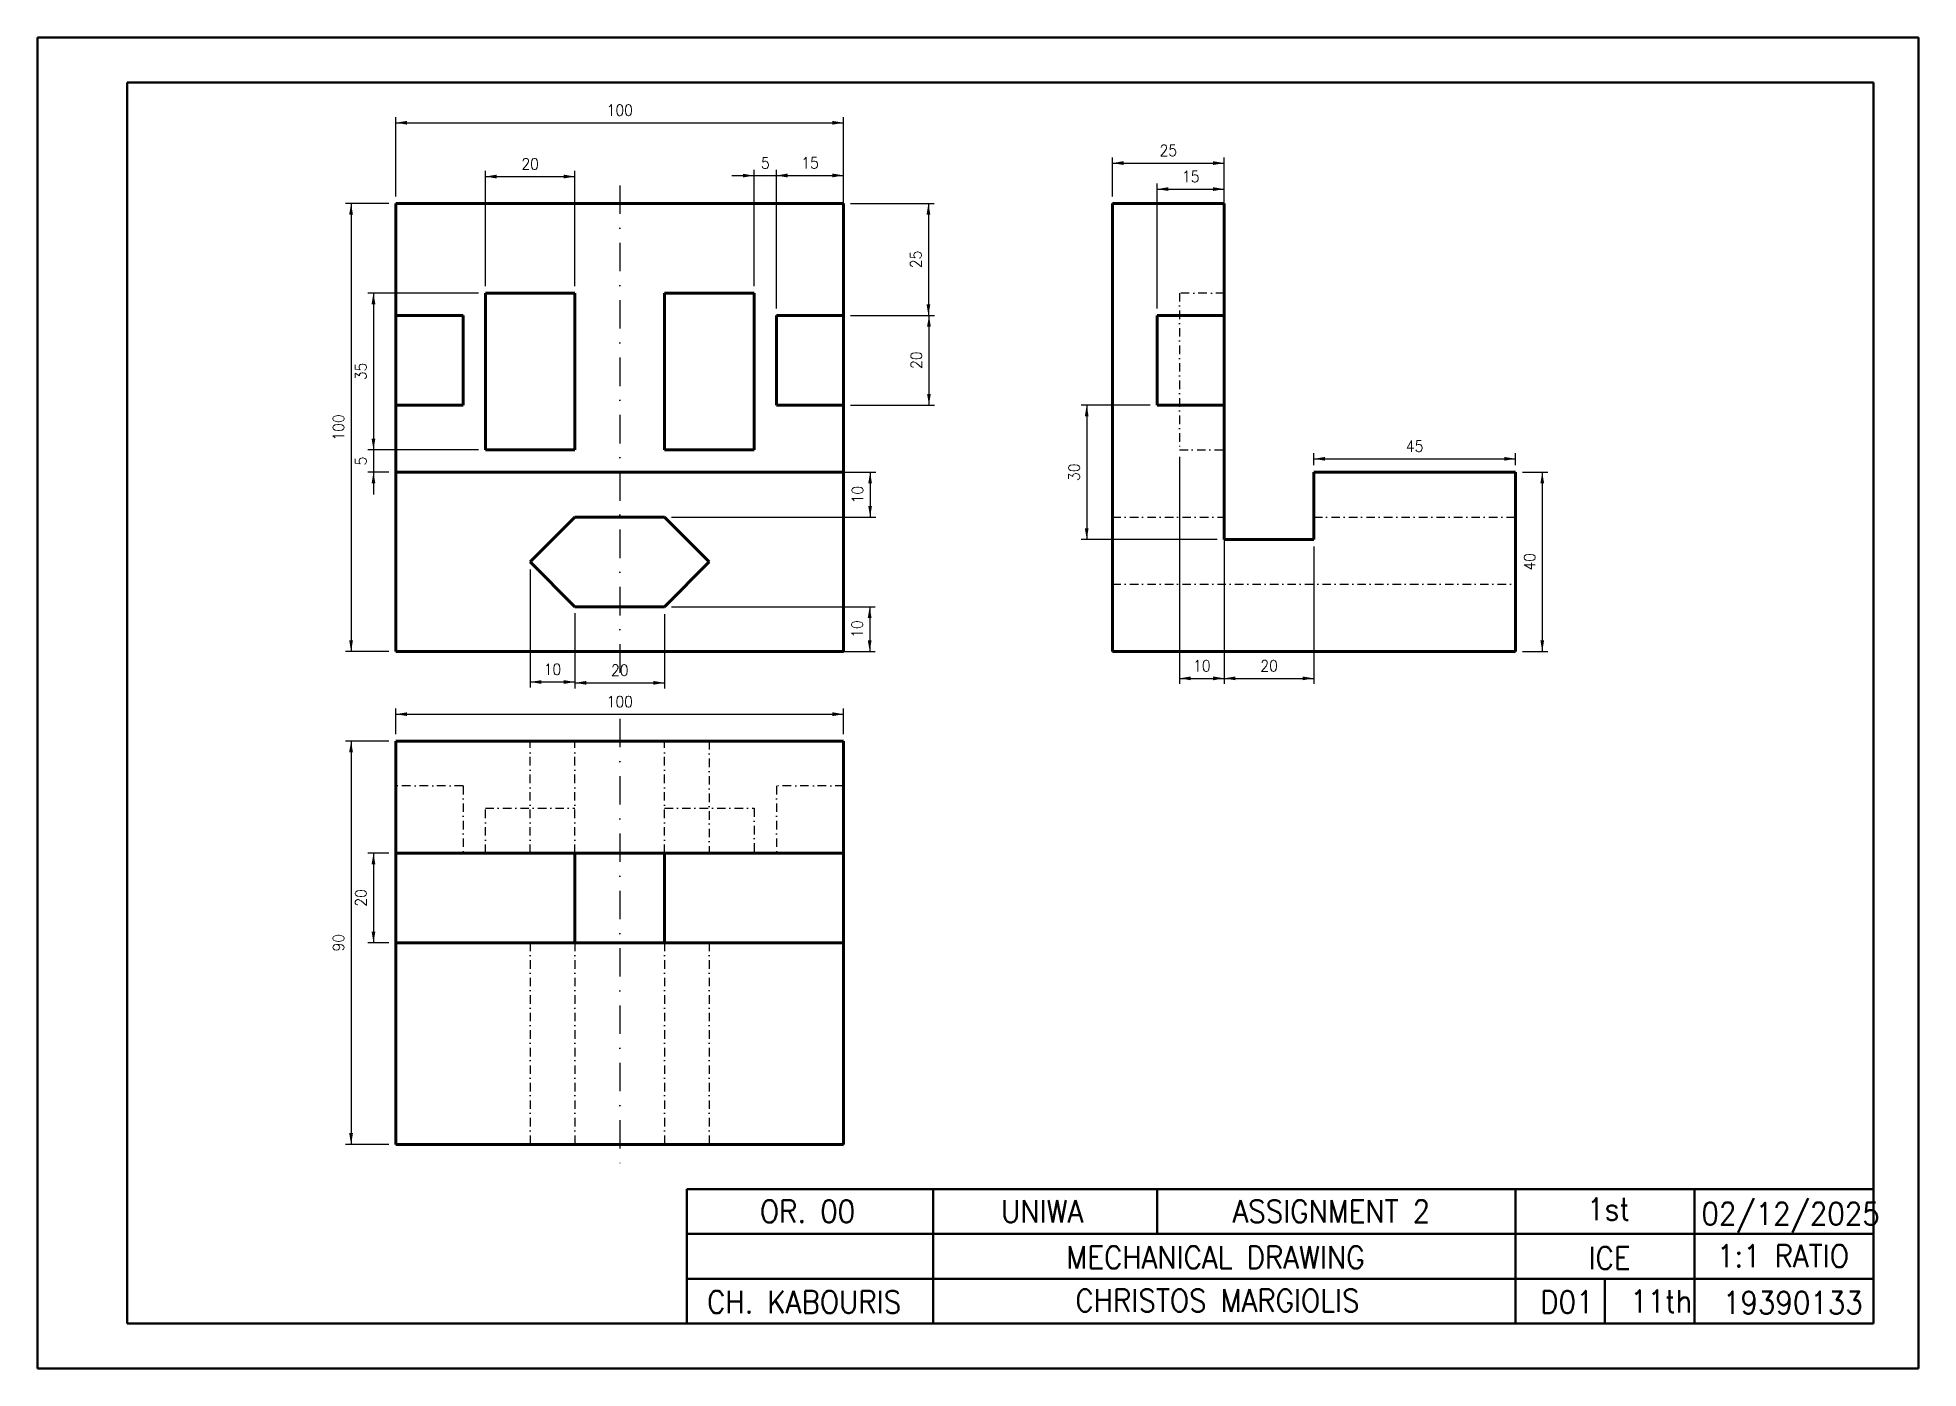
# Model space of a CAD drawing. Header units: millimetres. Extents: x -20 to 400, y -10 to 287.
import ezdxf

# ---------------------------------------------------------------- set-up
doc = ezdxf.new("R2010")
doc.units = ezdxf.units.MM
doc.linetypes.add('DASHDOT2', pattern=[12.7, 6.35, -3.175, 0, -3.175])
doc.linetypes.add('DASHDOTTINY', pattern=[3.81, 1.905, -0.9525, 0, -0.9525])
doc.layers.get('0').update_dxf_attribs({"linetype": 'CONTINUOUS', "lineweight": 60})
for name, color, linetype, lineweight in [('dimensions', 2, 'CONTINUOUS', 25), ('invisible', 1, 'DASHDOTTINY', 30), ('legend', 7, 'CONTINUOUS', 50), ('symmetry', 6, 'DASHDOT2', 30)]:
    doc.layers.add(name, color=color, linetype=linetype, lineweight=lineweight)
doc.styles.get("Standard").update_dxf_attribs({"font": 'standard'})
doc.dimstyles.get("Standard").update_dxf_attribs({"dimscale": 2.5, "dimtxt": 1, "dimasz": 1, "dimexe": 0.5, "dimexo": 0.625, "dimtad": 0, "dimtoh": 1, "dimtxsty": 'standard', "dimcen": 0.09, "dimadec": 0, "dimazin": 0, "dimtfac": 1, "dimtdec": 4, "dimtofl": 0, "dimtmove": 0, "dimatfit": 3, "dimfxl": 1, "dimtolj": 1, "dimtzin": 0, "dimarcsym": 0})

# ---------------------------------------------------------------- blocks, each defined once
blk = doc.blocks.new('*D1')
at = {"layer": 'dimensions', "color": 0, "linetype": 'ByBlock', "lineweight": -2}
for p, q in [((60, 131.56), (60, 137.25)), ((60, 136), (160, 136)), ((160, 131.56), (160, 137.25))]:
    blk.add_line(p, q, dxfattribs=at)
for points in [[(60, 136), (62.5, 136.42), (62.5, 135.58)], [(160, 136), (157.5, 135.58), (157.5, 136.42)]]:
    blk.add_solid(points, dxfattribs=at)
at = {"layer": 'dimensions', "color": 0, "linetype": 'CONTINUOUS', "lineweight": -2, "insert": (110, 138.81), "char_height": 2.5, "width": 4.4444, "attachment_point": 5}
blk.add_mtext('100', dxfattribs=at)
blk = doc.blocks.new('*D2')
at = {"layer": 'dimensions', "color": 0, "linetype": 'ByBlock', "lineweight": -2}
for p, q in [((265, 191.56), (265, 194.25)), ((310, 191.56), (310, 194.25)), ((265, 193), (310, 193))]:
    blk.add_line(p, q, dxfattribs=at)
for points in [[(265, 193), (267.5, 193.42), (267.5, 192.58)], [(310, 193), (307.5, 192.58), (307.5, 193.42)]]:
    blk.add_solid(points, dxfattribs=at)
at = {"layer": 'dimensions', "color": 0, "linetype": 'CONTINUOUS', "lineweight": -2, "insert": (287.5, 195.81), "char_height": 2.5, "width": 3.3333, "attachment_point": 5}
blk.add_mtext('45', dxfattribs=at)
blk = doc.blocks.new('*D3')
at = {"layer": 'dimensions', "color": 0, "linetype": 'ByBlock', "lineweight": -2}
for p, q in [((311.56, 190), (317.25, 190)), ((316, 190), (316, 150)), ((311.56, 150), (317.25, 150))]:
    blk.add_line(p, q, dxfattribs=at)
for points in [[(316, 190), (316.42, 187.5), (315.58, 187.5)], [(316, 150), (315.58, 152.5), (316.42, 152.5)]]:
    blk.add_solid(points, dxfattribs=at)
at = {"layer": 'dimensions', "color": 0, "linetype": 'CONTINUOUS', "lineweight": -2, "insert": (313.19, 170), "char_height": 2.5, "width": 3.3333, "attachment_point": 5, "rotation": 90}
blk.add_mtext('40', dxfattribs=at)
blk = doc.blocks.new('*D4')
at = {"layer": 'dimensions', "color": 0, "linetype": 'ByBlock', "lineweight": -2}
for p, q in [((60, 251.56), (60, 269.25)), ((160, 251.56), (160, 269.25)), ((60, 268), (160, 268))]:
    blk.add_line(p, q, dxfattribs=at)
for points in [[(60, 268), (62.5, 268.42), (62.5, 267.58)], [(160, 268), (157.5, 267.58), (157.5, 268.42)]]:
    blk.add_solid(points, dxfattribs=at)
at = {"layer": 'dimensions', "color": 0, "linetype": 'CONTINUOUS', "lineweight": -2, "insert": (110, 270.81), "char_height": 2.5, "width": 4.4444, "attachment_point": 5}
blk.add_mtext('100', dxfattribs=at)
blk = doc.blocks.new('*D5')
at = {"layer": 'dimensions', "color": 0, "linetype": 'ByBlock', "lineweight": -2}
for p, q in [((78.44, 230), (53.75, 230)), ((55, 230), (55, 195)), ((78.44, 195), (53.75, 195))]:
    blk.add_line(p, q, dxfattribs=at)
for points in [[(55, 230), (55.42, 227.5), (54.58, 227.5)], [(55, 195), (54.58, 197.5), (55.42, 197.5)]]:
    blk.add_solid(points, dxfattribs=at)
at = {"layer": 'dimensions', "color": 0, "linetype": 'CONTINUOUS', "lineweight": -2, "insert": (52.19, 212.5), "char_height": 2.5, "width": 3.0556, "attachment_point": 5, "rotation": 90}
blk.add_mtext('35', dxfattribs=at)
blk = doc.blocks.new('*D6')
at = {"layer": 'dimensions', "color": 0, "linetype": 'ByBlock', "lineweight": -2}
for p, q in [((58.44, 250), (48.75, 250)), ((50, 250), (50, 150)), ((58.44, 150), (48.75, 150))]:
    blk.add_line(p, q, dxfattribs=at)
for points in [[(50, 250), (50.42, 247.5), (49.58, 247.5)], [(50, 150), (49.58, 152.5), (50.42, 152.5)]]:
    blk.add_solid(points, dxfattribs=at)
at = {"layer": 'dimensions', "color": 0, "linetype": 'CONTINUOUS', "lineweight": -2, "insert": (47.19, 200), "char_height": 2.5, "width": 4.4444, "attachment_point": 5, "rotation": 90}
blk.add_mtext('100', dxfattribs=at)
blk = doc.blocks.new('*D7')
at = {"layer": 'dimensions', "color": 0, "linetype": 'ByBlock', "lineweight": -2}
for p, q in [((80, 231.56), (80, 257.25)), ((100, 231.56), (100, 257.25)), ((80, 256), (100, 256))]:
    blk.add_line(p, q, dxfattribs=at)
for points in [[(80, 256), (82.5, 256.42), (82.5, 255.58)], [(100, 256), (97.5, 255.58), (97.5, 256.42)]]:
    blk.add_solid(points, dxfattribs=at)
at = {"layer": 'dimensions', "color": 0, "linetype": 'CONTINUOUS', "lineweight": -2, "insert": (90, 258.81), "char_height": 2.5, "width": 3.0556, "attachment_point": 5}
blk.add_mtext('20', dxfattribs=at)
blk = doc.blocks.new('*D8')
at = {"layer": 'dimensions', "color": 0, "linetype": 'ByBlock', "lineweight": -2}
for p, q in [((58.44, 105), (53.75, 105)), ((55, 105), (55, 85)), ((58.44, 85), (53.75, 85))]:
    blk.add_line(p, q, dxfattribs=at)
for points in [[(55, 105), (55.42, 102.5), (54.58, 102.5)], [(55, 85), (54.58, 87.5), (55.42, 87.5)]]:
    blk.add_solid(points, dxfattribs=at)
at = {"layer": 'dimensions', "color": 0, "linetype": 'CONTINUOUS', "lineweight": -2, "insert": (52.19, 95), "char_height": 2.5, "width": 3.0556, "attachment_point": 5, "rotation": 90}
blk.add_mtext('20', dxfattribs=at)
blk = doc.blocks.new('*D9')
at = {"layer": 'dimensions', "color": 0, "linetype": 'ByBlock', "lineweight": -2}
for p, q in [((58.44, 130), (48.75, 130)), ((50, 130), (50, 40)), ((58.44, 40), (48.75, 40))]:
    blk.add_line(p, q, dxfattribs=at)
for points in [[(50, 130), (50.42, 127.5), (49.58, 127.5)], [(50, 40), (49.58, 42.5), (50.42, 42.5)]]:
    blk.add_solid(points, dxfattribs=at)
at = {"layer": 'dimensions', "color": 0, "linetype": 'CONTINUOUS', "lineweight": -2, "insert": (47.19, 85), "char_height": 2.5, "width": 3.0556, "attachment_point": 5, "rotation": 90}
blk.add_mtext('90', dxfattribs=at)
blk = doc.blocks.new('*D10')
at = {"layer": 'dimensions', "color": 0, "linetype": 'ByBlock', "lineweight": -2}
for p, q in [((55, 200), (55, 185)), ((58.44, 195), (53.75, 195)), ((58.44, 190), (53.75, 190))]:
    blk.add_line(p, q, dxfattribs=at)
for points in [[(55, 195), (54.58, 197.5), (55.42, 197.5)], [(55, 190), (55.42, 187.5), (54.58, 187.5)]]:
    blk.add_solid(points, dxfattribs=at)
at = {"layer": 'dimensions', "color": 0, "linetype": 'CONTINUOUS', "lineweight": -2, "insert": (52.19, 192.5), "char_height": 2.5, "width": 1.1111, "attachment_point": 5, "rotation": 90}
blk.add_mtext('5', dxfattribs=at)
blk = doc.blocks.new('*D11')
at = {"layer": 'dimensions', "color": 0, "linetype": 'ByBlock', "lineweight": -2}
for p, q in [((245, 173.44), (245, 142.75)), ((265, 173.44), (265, 142.75)), ((245, 144), (265, 144))]:
    blk.add_line(p, q, dxfattribs=at)
for points in [[(245, 144), (247.5, 144.42), (247.5, 143.58)], [(265, 144), (262.5, 143.58), (262.5, 144.42)]]:
    blk.add_solid(points, dxfattribs=at)
at = {"layer": 'dimensions', "color": 0, "linetype": 'CONTINUOUS', "lineweight": -2, "insert": (255, 146.81), "char_height": 2.5, "width": 3.0556, "attachment_point": 5}
blk.add_mtext('20', dxfattribs=at)
blk = doc.blocks.new('*D12')
at = {"layer": 'dimensions', "color": 0, "linetype": 'ByBlock', "lineweight": -2}
for p, q in [((220, 251.56), (220, 260.25)), ((220, 259), (245, 259)), ((245, 251.56), (245, 260.25))]:
    blk.add_line(p, q, dxfattribs=at)
for points in [[(220, 259), (222.5, 259.42), (222.5, 258.58)], [(245, 259), (242.5, 258.58), (242.5, 259.42)]]:
    blk.add_solid(points, dxfattribs=at)
at = {"layer": 'dimensions', "color": 0, "linetype": 'CONTINUOUS', "lineweight": -2, "insert": (232.5, 261.81), "char_height": 2.5, "width": 3.0556, "attachment_point": 5}
blk.add_mtext('25', dxfattribs=at)
blk = doc.blocks.new('*D13')
at = {"layer": 'dimensions', "color": 0, "linetype": 'ByBlock', "lineweight": -2}
for p, q in [((235, 193.44), (235, 142.75)), ((245, 193.44), (245, 142.75)), ((235, 144), (245, 144))]:
    blk.add_line(p, q, dxfattribs=at)
for points in [[(235, 144), (237.5, 144.42), (237.5, 143.58)], [(245, 144), (242.5, 143.58), (242.5, 144.42)]]:
    blk.add_solid(points, dxfattribs=at)
at = {"layer": 'dimensions', "color": 0, "linetype": 'CONTINUOUS', "lineweight": -2, "insert": (240, 146.81), "char_height": 2.5, "width": 2.5, "attachment_point": 5}
blk.add_mtext('10', dxfattribs=at)
blk = doc.blocks.new('*D14')
at = {"layer": 'dimensions', "color": 0, "linetype": 'ByBlock', "lineweight": -2}
for p, q in [((89.99, 168.32), (89.99, 141.94)), ((100, 158.53), (100, 141.94)), ((89.99, 143.19), (100, 143.19))]:
    blk.add_line(p, q, dxfattribs=at)
for points in [[(89.99, 143.19), (92.49, 143.6), (92.49, 142.77)], [(100, 143.19), (97.5, 142.77), (97.5, 143.6)]]:
    blk.add_solid(points, dxfattribs=at)
at = {"layer": 'dimensions', "color": 0, "linetype": 'CONTINUOUS', "lineweight": -2, "insert": (94.99, 146), "char_height": 2.5, "width": 2.5, "attachment_point": 5}
blk.add_mtext('10', dxfattribs=at)
blk = doc.blocks.new('*D15')
at = {"layer": 'dimensions', "color": 0, "linetype": 'ByBlock', "lineweight": -2}
for p, q in [((100, 158.33), (100, 141.75)), ((119.99, 158.33), (119.99, 141.75)), ((100, 143), (119.99, 143))]:
    blk.add_line(p, q, dxfattribs=at)
for points in [[(100, 143), (102.5, 143.42), (102.5, 142.58)], [(119.99, 143), (117.49, 142.58), (117.49, 143.42)]]:
    blk.add_solid(points, dxfattribs=at)
at = {"layer": 'dimensions', "color": 0, "linetype": 'CONTINUOUS', "lineweight": -2, "insert": (110, 145.81), "char_height": 2.5, "width": 3.0556, "attachment_point": 5}
blk.add_mtext('20', dxfattribs=at)
blk = doc.blocks.new('*D16')
at = {"layer": 'dimensions', "color": 0, "linetype": 'ByBlock', "lineweight": -2}
for p, q in [((121.56, 190), (167.16, 190)), ((165.91, 190), (165.91, 180)), ((121.56, 180), (167.16, 180))]:
    blk.add_line(p, q, dxfattribs=at)
for points in [[(165.91, 190), (166.32, 187.5), (165.49, 187.5)], [(165.91, 180), (165.49, 182.5), (166.32, 182.5)]]:
    blk.add_solid(points, dxfattribs=at)
at = {"layer": 'dimensions', "color": 0, "linetype": 'CONTINUOUS', "lineweight": -2, "insert": (163.1, 185), "char_height": 2.5, "width": 2.5, "attachment_point": 5, "rotation": 90}
blk.add_mtext('10', dxfattribs=at)
blk = doc.blocks.new('*D17')
at = {"layer": 'dimensions', "color": 0, "linetype": 'ByBlock', "lineweight": -2}
for p, q in [((121.56, 160), (167.06, 160)), ((165.81, 160), (165.81, 150)), ((121.56, 150), (167.06, 150))]:
    blk.add_line(p, q, dxfattribs=at)
for points in [[(165.81, 160), (166.23, 157.5), (165.39, 157.5)], [(165.81, 150), (165.39, 152.5), (166.23, 152.5)]]:
    blk.add_solid(points, dxfattribs=at)
at = {"layer": 'dimensions', "color": 0, "linetype": 'CONTINUOUS', "lineweight": -2, "insert": (163, 155), "char_height": 2.5, "width": 2.5, "attachment_point": 5, "rotation": 90}
blk.add_mtext('10', dxfattribs=at)
blk = doc.blocks.new('*D18')
at = {"layer": 'dimensions', "color": 0, "linetype": 'ByBlock', "lineweight": -2}
for p, q in [((161.56, 225), (180.3, 225)), ((179.05, 225), (179.05, 205)), ((161.56, 205), (180.3, 205))]:
    blk.add_line(p, q, dxfattribs=at)
for points in [[(179.05, 225), (179.46, 222.5), (178.63, 222.5)], [(179.05, 205), (178.63, 207.5), (179.46, 207.5)]]:
    blk.add_solid(points, dxfattribs=at)
at = {"layer": 'dimensions', "color": 0, "linetype": 'CONTINUOUS', "lineweight": -2, "insert": (176.24, 215), "char_height": 2.5, "width": 3.0556, "attachment_point": 5, "rotation": 90}
blk.add_mtext('20', dxfattribs=at)
blk = doc.blocks.new('*D19')
at = {"layer": 'dimensions', "color": 0, "linetype": 'ByBlock', "lineweight": -2}
for p, q in [((161.56, 250), (180.18, 250)), ((178.93, 250), (178.93, 225)), ((161.56, 225), (180.18, 225))]:
    blk.add_line(p, q, dxfattribs=at)
for points in [[(178.93, 250), (179.35, 247.5), (178.51, 247.5)], [(178.93, 225), (178.51, 227.5), (179.35, 227.5)]]:
    blk.add_solid(points, dxfattribs=at)
at = {"layer": 'dimensions', "color": 0, "linetype": 'CONTINUOUS', "lineweight": -2, "insert": (176.12, 237.5), "char_height": 2.5, "width": 3.0556, "attachment_point": 5, "rotation": 90}
blk.add_mtext('25', dxfattribs=at)
blk = doc.blocks.new('*D20')
at = {"layer": 'dimensions', "color": 0, "linetype": 'ByBlock', "lineweight": -2}
for p, q in [((145, 226.56), (145, 257.49)), ((145, 256.24), (160, 256.24)), ((160, 226.56), (160, 257.49))]:
    blk.add_line(p, q, dxfattribs=at)
for points in [[(145, 256.24), (147.5, 256.66), (147.5, 255.82)], [(160, 256.24), (157.5, 255.82), (157.5, 256.66)]]:
    blk.add_solid(points, dxfattribs=at)
at = {"layer": 'dimensions', "color": 0, "linetype": 'CONTINUOUS', "lineweight": -2, "insert": (152.5, 259.05), "char_height": 2.5, "width": 2.5, "attachment_point": 5}
blk.add_mtext('15', dxfattribs=at)
blk = doc.blocks.new('*D21')
at = {"layer": 'dimensions', "color": 0, "linetype": 'ByBlock', "lineweight": -2}
for p, q in [((230, 226.56), (230, 254.44)), ((230, 253.19), (245, 253.19)), ((245, 226.56), (245, 254.44))]:
    blk.add_line(p, q, dxfattribs=at)
for points in [[(230, 253.19), (232.5, 253.61), (232.5, 252.78)], [(245, 253.19), (242.5, 252.78), (242.5, 253.61)]]:
    blk.add_solid(points, dxfattribs=at)
at = {"layer": 'dimensions', "color": 0, "linetype": 'CONTINUOUS', "lineweight": -2, "insert": (237.5, 256), "char_height": 2.5, "width": 2.5, "attachment_point": 5}
blk.add_mtext('15', dxfattribs=at)
blk = doc.blocks.new('*D22')
at = {"layer": 'dimensions', "color": 0, "linetype": 'ByBlock', "lineweight": -2}
for p, q in [((135, 256.21), (150, 256.21)), ((140, 231.56), (140, 257.46)), ((145, 231.56), (145, 257.46))]:
    blk.add_line(p, q, dxfattribs=at)
for points in [[(140, 256.21), (137.5, 255.79), (137.5, 256.62)], [(145, 256.21), (147.5, 256.62), (147.5, 255.79)]]:
    blk.add_solid(points, dxfattribs=at)
at = {"layer": 'dimensions', "color": 0, "linetype": 'CONTINUOUS', "lineweight": -2, "insert": (142.5, 259.02), "char_height": 2.5, "width": 1.1111, "attachment_point": 5}
blk.add_mtext('5', dxfattribs=at)
blk = doc.blocks.new('*D23')
at = {"layer": 'dimensions', "color": 0, "linetype": 'ByBlock', "lineweight": -2}
for p, q in [((228.44, 205), (213.03, 205)), ((214.28, 205), (214.28, 175)), ((243.44, 175), (213.03, 175))]:
    blk.add_line(p, q, dxfattribs=at)
for points in [[(214.28, 205), (214.69, 202.5), (213.86, 202.5)], [(214.28, 175), (213.86, 177.5), (214.69, 177.5)]]:
    blk.add_solid(points, dxfattribs=at)
at = {"layer": 'dimensions', "color": 0, "linetype": 'CONTINUOUS', "lineweight": -2, "insert": (211.46, 190), "char_height": 2.5, "width": 3.0556, "attachment_point": 5, "rotation": 90}
blk.add_mtext('30', dxfattribs=at)

msp = doc.modelspace()

# ---------------------------------------------------------------- linework, layer by layer
for p, q in [((160, 250), (60, 250)), ((60, 250), (60, 150)), ((160, 150), (160, 250)), ((220, 150), (220, 250)), ((220, 250), (245, 250)), ((245, 250), (245, 175)), ((100, 230), (80, 230)), ((80, 230), (80, 195)), ((100, 195), (100, 230)), ((140, 230), (120, 230)), ((120, 230), (120, 195)), ((140, 195), (140, 230)), ((75, 225), (75, 205)), ((145, 225), (145, 205)), ((230, 205), (230, 225)), ((80, 195), (100, 195)), ((120, 195), (140, 195)), ((60, 190), (160, 190)), ((265, 175), (265, 190)), ((265, 190), (310, 190)), ((310, 150), (310, 190)), ((245, 175), (265, 175)), ((60, 150), (160, 150)), ((220, 150), (310, 150)), ((60, 40), (60, 130)), ((60, 130), (160, 130)), ((160, 130), (160, 40)), ((60, 105), (160, 105)), ((100, 105), (100, 85)), ((120, 105), (120, 85)), ((60, 85), (160, 85)), ((160, 40), (60, 40))]:
    msp.add_line(p, q)
at = {"linetype": 'CONTINUOUS', "lineweight": 60}
for p, q in [((75, 225), (60, 225)), ((160, 225), (145, 225)), ((230, 225), (245, 225)), ((60, 205), (75, 205)), ((145, 205), (160, 205)), ((230, 205), (245, 205)), ((90, 170), (100, 180)), ((100, 180), (120, 180)), ((120, 180), (130, 170)), ((90, 170), (100, 160)), ((120, 160), (130, 170)), ((100, 160), (120, 160))]:
    msp.add_line(p, q, dxfattribs=at)
at = {"layer": 'invisible'}
for p, q in [((245, 230), (235, 230)), ((235, 230), (235, 195)), ((235, 195), (245, 195)), ((220, 180), (245, 180)), ((265, 180), (310, 180)), ((220, 165), (310, 165)), ((90, 105), (90, 130)), ((100, 105), (100, 130)), ((120, 105), (120, 130)), ((130, 130), (130, 105)), ((80, 105), (80, 115)), ((80, 115), (100, 115)), ((120, 115), (140, 115)), ((140, 115), (140, 105)), ((90, 85), (90, 40)), ((100, 85), (100, 40)), ((120, 85), (120, 40)), ((130, 85), (130, 40))]:
    msp.add_line(p, q, dxfattribs=at)
at = {"layer": 'invisible', "linetype": 'DASHDOTTINY', "lineweight": 30}
for p, q in [((75, 120), (60, 120)), ((75, 120), (75, 105)), ((145, 120), (145, 105)), ((160, 120), (145, 120))]:
    msp.add_line(p, q, dxfattribs=at)
at = {"layer": 'legend'}
for p, q in [((-20, 277), (-20, 287)), ((-20, 287), (0, 287)), ((390, 287), (0, 287)), ((390, 287), (400, 287)), ((400, 287), (400, 277)), ((-20, 277), (-20, 0)), ((390, 277), (0, 277)), ((0, 277), (0, 0)), ((390, 0), (390, 277)), ((400, 0), (400, 277)), ((125, 0), (125, 30)), ((125, 30), (390, 30)), ((180, 0), (180, 30)), ((230, 20), (230, 30)), ((310, 0), (310, 30)), ((350, 0), (350, 30)), ((125, 20), (390, 20)), ((125, 10), (390, 10)), ((330, 0), (330, 10)), ((-20, 0), (-20, -10)), ((0, 0), (390, 0)), ((400, -10), (400, 0)), ((-20, -10), (0, -10)), ((0, -10), (390, -10)), ((390, -10), (400, -10))]:
    msp.add_line(p, q, dxfattribs=at)
at = {"layer": 'symmetry'}
for p, q in [((110, 254), (110, 145)), ((110, 135), (110, 33))]:
    msp.add_line(p, q, dxfattribs=at)

# ---------------------------------------------------------------- texts
at = {"layer": 'legend'}
for s, p in [('OR. 00', (141.289, 22.523)), ('UNIWA', (195.171, 22.552)), ('ASSIGNMENT 2', (246.843, 22.571)), ('1st', (326.004, 23.049)), ('02/12/2025', (351.556, 22)), ('MECHANICAL DRAWING', (209.763, 12.271)), ('ICE', (326.335, 12.105)), ('1:1 RATIO', (355.022, 12.602)), ('CH. KABOURIS', (129.506, 2.321)), ('CHRISTOS MARGIOLIS', (211.764, 2.653)), ('D01', (315.557, 2.321)), ('11th', (335.621, 2.487)), ('19390133', (356.349, 2.156))]:
    msp.add_text(s, height=5, dxfattribs=at).set_placement(p)

# ---------------------------------------------------------------- dimensions: what is measured, and where the dimension line sits
at = {"layer": 'dimensions'}
for p1, p2, distance, picture, middle in [((60, 250), (160, 250), 18, '*D4', (110, 270.812)), ((80, 230), (100, 230), 26, '*D7', (90, 258.812)), ((140, 230), (145, 230), 26.207, '*D22', (142.5, 259.02)), ((145, 225), (160, 225), 31.24, '*D20', (152.5, 259.053)), ((220, 250), (245, 250), 9, '*D12', (232.5, 261.812)), ((230, 225), (245, 225), 28.191, '*D21', (237.5, 256.004)), ((60, 250), (60, 150), -10, '*D6', (47.188, 200)), ((160, 250), (160, 225), 18.93, '*D19', (176.117, 237.5)), ((80, 230), (80, 195), -25, '*D5', (52.188, 212.5)), ((160, 225), (160, 205), 19.048, '*D18', (176.236, 215)), ((60, 195), (60, 190), -5, '*D10', (52.188, 192.5)), ((265, 190), (310, 190), 3, '*D2', (287.5, 195.812)), ((235, 195), (245, 195), -51, '*D13', (240, 146.812)), ((120, 190), (120, 180), 45.908, '*D16', (163.096, 185)), ((310, 190), (310, 150), 6, '*D3', (313.188, 170)), ((245, 175), (265, 175), -31, '*D11', (255, 146.812)), ((120, 160), (120, 150), 45.81, '*D17', (162.997, 155)), ((60, 130), (160, 130), 6, '*D1', (110, 138.812)), ((60, 130), (60, 40), -10, '*D9', (47.188, 85)), ((60, 105), (60, 85), -5, '*D8', (52.188, 95))]:
    dim = msp.add_aligned_dim(p1=p1, p2=p2, distance=distance, dimstyle='Standard', dxfattribs=at)
    dim.commit()
    dim.dimension.update_dxf_attribs({"geometry": picture, "text_midpoint": middle})
dim = msp.add_linear_dim(base=(214.277, 175), p1=(230, 205), p2=(245, 175), angle=90, dimstyle='Standard', dxfattribs=at)
dim.commit()
dim.dimension.update_dxf_attribs({"geometry": '*D23', "text_midpoint": (211.465, 190)})
for base, p1, p2, picture, middle in [((100, 143.1875), (89.9904, 169.8826), (99.9951, 160.0909), '*D14', (94.9927, 146)), ((120, 143), (99.999, 159.896), (119.995, 159.896), '*D15', (109.997, 145.812))]:
    dim = msp.add_linear_dim(base=base, p1=p1, p2=p2, dimstyle='Standard', dxfattribs=at)
    dim.commit()
    dim.dimension.update_dxf_attribs({"geometry": picture, "text_midpoint": middle})

doc.saveas('drawing.dxf')
